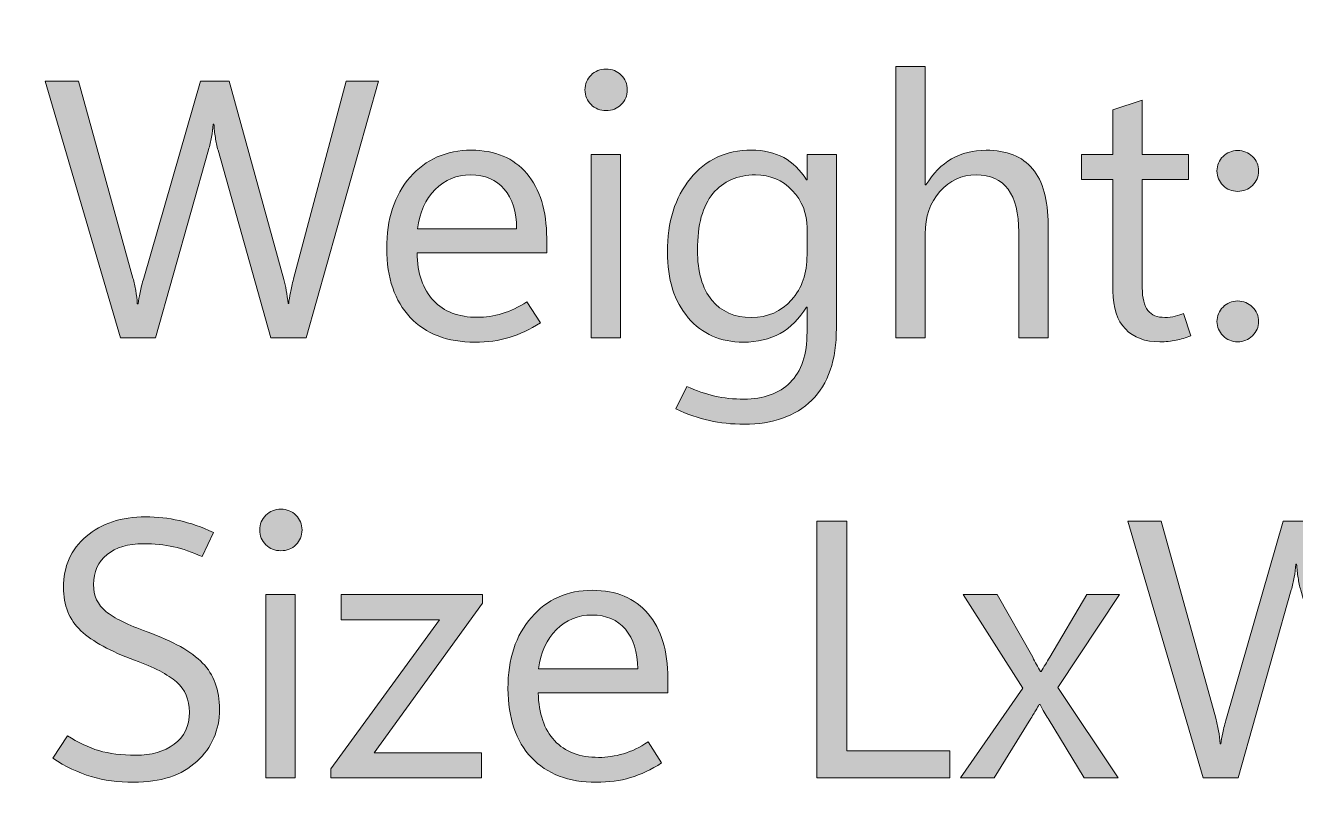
# Model space of a CAD drawing. Extents: x 0 to 227, y 0 to 170.
# Drawn here: x 23.25 to 64.81, y 101.33 to 126.53 of the extents above; entities that cross this region are included whole.
import ezdxf

# ---------------------------------------------------------------- set-up
doc = ezdxf.new("R2010")
doc.units = 0
doc.header["$MEASUREMENT"] = 0
doc.layers.add('Layer 1', color=7, linetype='Continuous')

# ---------------------------------------------------------------- blocks, each defined once
blk = doc.blocks.new('block 4')
at = {"layer": 'Layer 1', "true_color": 0x231f20}
h = blk.add_hatch(color=250, dxfattribs=at)
h.dxf.hatch_style = 2
edge = h.paths.add_edge_path()
edge.add_spline(control_points=[(42.255, 123.741), (42.06, 123.741), (41.896, 123.807), (41.763, 123.938), (41.63, 124.068), (41.563, 124.229), (41.563, 124.421), (41.563, 124.612), (41.63, 124.773), (41.763, 124.904), (41.896, 125.035), (42.06, 125.101), (42.255, 125.101), (42.45, 125.101), (42.614, 125.035), (42.747, 124.904), (42.88, 124.773), (42.946, 124.612), (42.946, 124.421), (42.946, 124.229), (42.88, 124.068), (42.747, 123.938), (42.614, 123.807), (42.45, 123.741), (42.255, 123.741)], knot_values=[0, 0, 0, 0, 1, 1, 1, 2, 2, 2, 3, 3, 3, 4, 4, 4, 5, 5, 5, 6, 6, 6, 7, 7, 7, 8, 8, 8, 8], degree=3, periodic=1)
h.paths.add_polyline_path([(42.724, 116.306), (41.763, 116.306), (41.763, 122.306), (42.724, 122.306)])
h = blk.add_hatch(color=250, dxfattribs=at)
h.dxf.hatch_style = 2
edge = h.paths.add_edge_path()
edge.add_spline(control_points=[(56.716, 116.306), (56.716, 116.306), (55.755, 116.306), (55.755, 116.306), (55.755, 116.306), (55.755, 119.763), (55.755, 119.763), (55.755, 120.388), (55.639, 120.856), (55.406, 121.169), (55.174, 121.481), (54.825, 121.638), (54.36, 121.638), (53.892, 121.638), (53.497, 121.457), (53.177, 121.096), (52.856, 120.734), (52.696, 120.271), (52.696, 119.704), (52.696, 119.704), (52.696, 116.306), (52.696, 116.306), (52.696, 116.306), (51.735, 116.306), (51.735, 116.306), (51.735, 116.306), (51.735, 125.188), (51.735, 125.188), (51.735, 125.188), (52.696, 125.188), (52.696, 125.188), (52.696, 125.188), (52.696, 121.31), (52.696, 121.31), (52.696, 121.31), (52.72, 121.31), (52.72, 121.31), (52.95, 121.688), (53.229, 121.973), (53.558, 122.162), (53.886, 122.352), (54.263, 122.446), (54.688, 122.446), (55.364, 122.446), (55.871, 122.243), (56.209, 121.837), (56.547, 121.431), (56.716, 120.819), (56.716, 120.003), (56.716, 120.003), (56.716, 116.306), (56.716, 116.306)], knot_values=[0, 0, 0, 0, 1, 1, 1, 2, 2, 2, 3, 3, 3, 4, 4, 4, 5, 5, 5, 6, 6, 6, 7, 7, 7, 8, 8, 8, 9, 9, 9, 10, 10, 10, 11, 11, 11, 12, 12, 12, 13, 13, 13, 14, 14, 14, 15, 15, 15, 16, 16, 16, 17, 17, 17, 17], degree=3, periodic=1)
h = blk.add_hatch(color=250, dxfattribs=at)
h.dxf.hatch_style = 2
edge = h.paths.add_edge_path()
edge.add_spline(control_points=[(34.812, 124.708), (34.812, 124.708), (32.439, 116.306), (32.439, 116.306), (32.439, 116.306), (31.285, 116.306), (31.285, 116.306), (31.285, 116.306), (29.557, 122.446), (29.557, 122.446), (29.521, 122.579), (29.492, 122.717), (29.469, 122.859), (29.445, 123.002), (29.43, 123.149), (29.422, 123.302), (29.422, 123.302), (29.398, 123.302), (29.398, 123.302), (29.387, 123.157), (29.368, 123.015), (29.343, 122.874), (29.317, 122.733), (29.285, 122.595), (29.246, 122.458), (29.246, 122.458), (27.506, 116.306), (27.506, 116.306), (27.506, 116.306), (26.363, 116.306), (26.363, 116.306), (26.363, 116.306), (23.902, 124.708), (23.902, 124.708), (23.902, 124.708), (24.986, 124.708), (24.986, 124.708), (24.986, 124.708), (26.773, 118.263), (26.773, 118.263), (26.812, 118.13), (26.844, 117.993), (26.867, 117.853), (26.891, 117.712), (26.906, 117.567), (26.914, 117.419), (26.914, 117.419), (26.943, 117.419), (26.943, 117.419), (26.955, 117.524), (26.976, 117.647), (27.005, 117.788), (27.034, 117.929), (27.074, 118.087), (27.125, 118.263), (27.125, 118.263), (28.982, 124.708), (28.982, 124.708), (28.982, 124.708), (29.926, 124.708), (29.926, 124.708), (29.926, 124.708), (31.707, 118.216), (31.707, 118.216), (31.738, 118.106), (31.766, 117.986), (31.789, 117.855), (31.812, 117.725), (31.832, 117.583), (31.848, 117.431), (31.848, 117.431), (31.871, 117.431), (31.871, 117.431), (31.879, 117.532), (31.896, 117.65), (31.924, 117.785), (31.951, 117.92), (31.986, 118.071), (32.029, 118.239), (32.029, 118.239), (33.746, 124.708), (33.746, 124.708), (33.746, 124.708), (34.812, 124.708), (34.812, 124.708)], knot_values=[0, 0, 0, 0, 1, 1, 1, 2, 2, 2, 3, 3, 3, 4, 4, 4, 5, 5, 5, 6, 6, 6, 7, 7, 7, 8, 8, 8, 9, 9, 9, 10, 10, 10, 11, 11, 11, 12, 12, 12, 13, 13, 13, 14, 14, 14, 15, 15, 15, 16, 16, 16, 17, 17, 17, 18, 18, 18, 19, 19, 19, 20, 20, 20, 21, 21, 21, 22, 22, 22, 23, 23, 23, 24, 24, 24, 25, 25, 25, 26, 26, 26, 27, 27, 27, 28, 28, 28, 28], degree=3, periodic=1)
h = blk.add_hatch(color=250, dxfattribs=at)
h.dxf.hatch_style = 2
edge = h.paths.add_edge_path()
edge.add_spline(control_points=[(61.386, 116.376), (61.222, 116.31), (61.061, 116.26), (60.902, 116.227), (60.744, 116.193), (60.565, 116.177), (60.366, 116.177), (59.89, 116.177), (59.516, 116.316), (59.244, 116.596), (58.973, 116.875), (58.837, 117.288), (58.837, 117.835), (58.837, 117.835), (58.837, 121.485), (58.837, 121.485), (58.837, 121.485), (57.806, 121.485), (57.806, 121.485), (57.806, 121.485), (57.806, 122.306), (57.806, 122.306), (57.806, 122.306), (58.837, 122.306), (58.837, 122.306), (58.837, 122.306), (58.837, 123.771), (58.837, 123.771), (58.837, 123.771), (59.798, 124.081), (59.798, 124.081), (59.798, 124.081), (59.798, 122.306), (59.798, 122.306), (59.798, 122.306), (61.31, 122.306), (61.31, 122.306), (61.31, 122.306), (61.31, 121.485), (61.31, 121.485), (61.31, 121.485), (59.798, 121.485), (59.798, 121.485), (59.798, 121.485), (59.798, 117.946), (59.798, 117.946), (59.798, 117.603), (59.859, 117.354), (59.982, 117.202), (60.105, 117.05), (60.29, 116.974), (60.536, 116.974), (60.653, 116.974), (60.767, 116.987), (60.876, 117.015), (60.985, 117.042), (61.077, 117.073), (61.151, 117.108), (61.151, 117.108), (61.386, 116.376), (61.386, 116.376)], knot_values=[0, 0, 0, 0, 1, 1, 1, 2, 2, 2, 3, 3, 3, 4, 4, 4, 5, 5, 5, 6, 6, 6, 7, 7, 7, 8, 8, 8, 9, 9, 9, 10, 10, 10, 11, 11, 11, 12, 12, 12, 13, 13, 13, 14, 14, 14, 15, 15, 15, 16, 16, 16, 17, 17, 17, 18, 18, 18, 19, 19, 19, 20, 20, 20, 20], degree=3, periodic=1)
h = blk.add_hatch(color=250, dxfattribs=at)
h.dxf.hatch_style = 2
edge = h.paths.add_edge_path()
edge.add_spline(control_points=[(40.31, 119.089), (40.31, 119.089), (36.067, 119.089), (36.067, 119.089), (36.083, 118.413), (36.262, 117.893), (36.604, 117.527), (36.945, 117.162), (37.425, 116.979), (38.042, 116.979), (38.312, 116.979), (38.582, 117.02), (38.854, 117.1), (39.125, 117.18), (39.394, 117.308), (39.659, 117.483), (39.659, 117.483), (40.104, 116.798), (40.104, 116.798), (39.765, 116.579), (39.425, 116.419), (39.085, 116.317), (38.745, 116.216), (38.372, 116.165), (37.966, 116.165), (37.06, 116.165), (36.353, 116.435), (35.845, 116.974), (35.337, 117.513), (35.081, 118.265), (35.077, 119.229), (35.073, 120.194), (35.328, 120.972), (35.842, 121.562), (36.355, 122.151), (37.022, 122.446), (37.843, 122.446), (38.624, 122.446), (39.23, 122.191), (39.662, 121.682), (40.094, 121.172), (40.31, 120.466), (40.31, 119.563), (40.31, 119.563), (40.31, 119.089), (40.31, 119.089)], knot_values=[0, 0, 0, 0, 1, 1, 1, 2, 2, 2, 3, 3, 3, 4, 4, 4, 5, 5, 5, 6, 6, 6, 7, 7, 7, 8, 8, 8, 9, 9, 9, 10, 10, 10, 11, 11, 11, 12, 12, 12, 13, 13, 13, 14, 14, 14, 15, 15, 15, 15], degree=3, periodic=1)
edge = h.paths.add_edge_path()
edge.add_spline(control_points=[(39.325, 119.874), (39.321, 120.429), (39.187, 120.861), (38.921, 121.172), (38.655, 121.482), (38.29, 121.638), (37.825, 121.638), (37.368, 121.638), (36.98, 121.479), (36.662, 121.16), (36.344, 120.842), (36.149, 120.413), (36.079, 119.874), (36.079, 119.874), (39.325, 119.874), (39.325, 119.874)], knot_values=[0, 0, 0, 0, 1, 1, 1, 2, 2, 2, 3, 3, 3, 4, 4, 4, 5, 5, 5, 5], degree=3, periodic=1)
h = blk.add_hatch(color=250, dxfattribs=at)
h.dxf.hatch_style = 2
edge = h.paths.add_edge_path()
edge.add_spline(control_points=[(49.79, 116.628), (49.79, 115.577), (49.521, 114.79), (48.984, 114.267), (48.447, 113.743), (47.712, 113.481), (46.778, 113.481), (46.368, 113.481), (45.986, 113.521), (45.633, 113.599), (45.279, 113.677), (44.915, 113.804), (44.54, 113.979), (44.54, 113.979), (44.892, 114.718), (44.892, 114.718), (45.204, 114.573), (45.51, 114.468), (45.809, 114.401), (46.107, 114.335), (46.427, 114.302), (46.767, 114.302), (47.407, 114.302), (47.911, 114.483), (48.278, 114.847), (48.646, 115.21), (48.829, 115.761), (48.829, 116.499), (48.829, 116.499), (48.829, 117.313), (48.829, 117.313), (48.829, 117.313), (48.806, 117.313), (48.806, 117.313), (48.579, 116.931), (48.294, 116.644), (47.95, 116.452), (47.606, 116.261), (47.204, 116.165), (46.743, 116.165), (45.997, 116.165), (45.396, 116.432), (44.941, 116.965), (44.486, 117.498), (44.259, 118.214), (44.259, 119.112), (44.259, 120.097), (44.51, 120.898), (45.012, 121.518), (45.514, 122.137), (46.179, 122.446), (47.007, 122.446), (47.413, 122.446), (47.766, 122.365), (48.064, 122.203), (48.363, 122.041), (48.61, 121.798), (48.806, 121.474), (48.806, 121.474), (48.829, 121.474), (48.829, 121.474), (48.829, 121.474), (48.829, 122.306), (48.829, 122.306), (48.829, 122.306), (49.79, 122.306), (49.79, 122.306), (49.79, 122.306), (49.79, 116.628), (49.79, 116.628)], knot_values=[0, 0, 0, 0, 1, 1, 1, 2, 2, 2, 3, 3, 3, 4, 4, 4, 5, 5, 5, 6, 6, 6, 7, 7, 7, 8, 8, 8, 9, 9, 9, 10, 10, 10, 11, 11, 11, 12, 12, 12, 13, 13, 13, 14, 14, 14, 15, 15, 15, 16, 16, 16, 17, 17, 17, 18, 18, 18, 19, 19, 19, 20, 20, 20, 21, 21, 21, 22, 22, 22, 23, 23, 23, 23], degree=3, periodic=1)
edge = h.paths.add_edge_path()
edge.add_spline(control_points=[(48.829, 119.019), (48.829, 119.019), (48.829, 119.903), (48.829, 119.903), (48.829, 120.38), (48.668, 120.788), (48.346, 121.128), (48.023, 121.468), (47.622, 121.638), (47.142, 121.638), (46.552, 121.638), (46.088, 121.435), (45.75, 121.028), (45.412, 120.622), (45.243, 120.005), (45.243, 119.177), (45.243, 118.466), (45.399, 117.921), (45.712, 117.542), (46.024, 117.163), (46.456, 116.974), (47.007, 116.974), (47.546, 116.974), (47.984, 117.165), (48.322, 117.548), (48.66, 117.931), (48.829, 118.421), (48.829, 119.019)], knot_values=[0, 0, 0, 0, 1, 1, 1, 2, 2, 2, 3, 3, 3, 4, 4, 4, 5, 5, 5, 6, 6, 6, 7, 7, 7, 8, 8, 8, 9, 9, 9, 9], degree=3, periodic=1)
h = blk.add_hatch(color=250, dxfattribs=at)
h.dxf.hatch_style = 2
edge = h.paths.add_edge_path()
edge.add_spline(control_points=[(62.921, 121.099), (62.733, 121.099), (62.573, 121.164), (62.44, 121.295), (62.308, 121.426), (62.241, 121.583), (62.241, 121.767), (62.241, 121.954), (62.308, 122.112), (62.44, 122.241), (62.573, 122.37), (62.733, 122.435), (62.921, 122.435), (63.108, 122.435), (63.269, 122.37), (63.401, 122.241), (63.534, 122.112), (63.601, 121.954), (63.601, 121.767), (63.601, 121.583), (63.534, 121.426), (63.401, 121.295), (63.269, 121.164), (63.108, 121.099), (62.921, 121.099)], knot_values=[0, 0, 0, 0, 1, 1, 1, 2, 2, 2, 3, 3, 3, 4, 4, 4, 5, 5, 5, 6, 6, 6, 7, 7, 7, 8, 8, 8, 8], degree=3, periodic=1)
edge = h.paths.add_edge_path()
edge.add_spline(control_points=[(62.921, 116.177), (62.733, 116.177), (62.573, 116.242), (62.44, 116.373), (62.308, 116.504), (62.241, 116.661), (62.241, 116.845), (62.241, 117.024), (62.308, 117.181), (62.44, 117.313), (62.573, 117.446), (62.733, 117.513), (62.921, 117.513), (63.108, 117.513), (63.269, 117.446), (63.401, 117.313), (63.534, 117.181), (63.601, 117.024), (63.601, 116.845), (63.601, 116.661), (63.534, 116.504), (63.401, 116.373), (63.269, 116.242), (63.108, 116.177), (62.921, 116.177)], knot_values=[0, 0, 0, 0, 1, 1, 1, 2, 2, 2, 3, 3, 3, 4, 4, 4, 5, 5, 5, 6, 6, 6, 7, 7, 7, 8, 8, 8, 8], degree=3, periodic=1)
at = {"layer": 'Layer 1', "lineweight": 0}
blk.add_lwpolyline([(42.724, 116.306), (41.763, 116.306), (41.763, 122.306), (42.724, 122.306), (42.724, 116.306)], dxfattribs=at)
for points, knots in [([(42.255, 123.741), (42.06, 123.741), (41.896, 123.807), (41.763, 123.938), (41.63, 124.068), (41.563, 124.229), (41.563, 124.421), (41.563, 124.612), (41.63, 124.773), (41.763, 124.904), (41.896, 125.035), (42.06, 125.101), (42.255, 125.101), (42.45, 125.101), (42.614, 125.035), (42.747, 124.904), (42.88, 124.773), (42.946, 124.612), (42.946, 124.421), (42.946, 124.229), (42.88, 124.068), (42.747, 123.938), (42.614, 123.807), (42.45, 123.741), (42.255, 123.741)], [0, 0, 0, 0, 1, 1, 1, 2, 2, 2, 3, 3, 3, 4, 4, 4, 5, 5, 5, 6, 6, 6, 7, 7, 7, 8, 8, 8, 8]), ([(56.716, 116.306), (56.716, 116.306), (55.755, 116.306), (55.755, 116.306), (55.755, 116.306), (55.755, 119.763), (55.755, 119.763), (55.755, 120.388), (55.639, 120.856), (55.406, 121.169), (55.174, 121.481), (54.825, 121.638), (54.36, 121.638), (53.892, 121.638), (53.497, 121.457), (53.177, 121.096), (52.856, 120.734), (52.696, 120.271), (52.696, 119.704), (52.696, 119.704), (52.696, 116.306), (52.696, 116.306), (52.696, 116.306), (51.735, 116.306), (51.735, 116.306), (51.735, 116.306), (51.735, 125.188), (51.735, 125.188), (51.735, 125.188), (52.696, 125.188), (52.696, 125.188), (52.696, 125.188), (52.696, 121.31), (52.696, 121.31), (52.696, 121.31), (52.72, 121.31), (52.72, 121.31), (52.95, 121.688), (53.229, 121.973), (53.558, 122.162), (53.886, 122.352), (54.263, 122.446), (54.688, 122.446), (55.364, 122.446), (55.871, 122.243), (56.209, 121.837), (56.547, 121.431), (56.716, 120.819), (56.716, 120.003), (56.716, 120.003), (56.716, 116.306), (56.716, 116.306)], [0, 0, 0, 0, 1, 1, 1, 2, 2, 2, 3, 3, 3, 4, 4, 4, 5, 5, 5, 6, 6, 6, 7, 7, 7, 8, 8, 8, 9, 9, 9, 10, 10, 10, 11, 11, 11, 12, 12, 12, 13, 13, 13, 14, 14, 14, 15, 15, 15, 16, 16, 16, 17, 17, 17, 17]), ([(34.812, 124.708), (34.812, 124.708), (32.439, 116.306), (32.439, 116.306), (32.439, 116.306), (31.285, 116.306), (31.285, 116.306), (31.285, 116.306), (29.557, 122.446), (29.557, 122.446), (29.521, 122.579), (29.492, 122.717), (29.469, 122.859), (29.445, 123.002), (29.43, 123.149), (29.422, 123.302), (29.422, 123.302), (29.398, 123.302), (29.398, 123.302), (29.387, 123.157), (29.368, 123.015), (29.343, 122.874), (29.317, 122.733), (29.285, 122.595), (29.246, 122.458), (29.246, 122.458), (27.506, 116.306), (27.506, 116.306), (27.506, 116.306), (26.363, 116.306), (26.363, 116.306), (26.363, 116.306), (23.902, 124.708), (23.902, 124.708), (23.902, 124.708), (24.986, 124.708), (24.986, 124.708), (24.986, 124.708), (26.773, 118.263), (26.773, 118.263), (26.812, 118.13), (26.844, 117.993), (26.867, 117.853), (26.891, 117.712), (26.906, 117.567), (26.914, 117.419), (26.914, 117.419), (26.943, 117.419), (26.943, 117.419), (26.955, 117.524), (26.976, 117.647), (27.005, 117.788), (27.034, 117.929), (27.074, 118.087), (27.125, 118.263), (27.125, 118.263), (28.982, 124.708), (28.982, 124.708), (28.982, 124.708), (29.926, 124.708), (29.926, 124.708), (29.926, 124.708), (31.707, 118.216), (31.707, 118.216), (31.738, 118.106), (31.766, 117.986), (31.789, 117.855), (31.812, 117.725), (31.832, 117.583), (31.848, 117.431), (31.848, 117.431), (31.871, 117.431), (31.871, 117.431), (31.879, 117.532), (31.896, 117.65), (31.924, 117.785), (31.951, 117.92), (31.986, 118.071), (32.029, 118.239), (32.029, 118.239), (33.746, 124.708), (33.746, 124.708), (33.746, 124.708), (34.812, 124.708), (34.812, 124.708)], [0, 0, 0, 0, 1, 1, 1, 2, 2, 2, 3, 3, 3, 4, 4, 4, 5, 5, 5, 6, 6, 6, 7, 7, 7, 8, 8, 8, 9, 9, 9, 10, 10, 10, 11, 11, 11, 12, 12, 12, 13, 13, 13, 14, 14, 14, 15, 15, 15, 16, 16, 16, 17, 17, 17, 18, 18, 18, 19, 19, 19, 20, 20, 20, 21, 21, 21, 22, 22, 22, 23, 23, 23, 24, 24, 24, 25, 25, 25, 26, 26, 26, 27, 27, 27, 28, 28, 28, 28]), ([(61.386, 116.376), (61.222, 116.31), (61.061, 116.26), (60.902, 116.227), (60.744, 116.193), (60.565, 116.177), (60.366, 116.177), (59.89, 116.177), (59.516, 116.316), (59.244, 116.596), (58.973, 116.875), (58.837, 117.288), (58.837, 117.835), (58.837, 117.835), (58.837, 121.485), (58.837, 121.485), (58.837, 121.485), (57.806, 121.485), (57.806, 121.485), (57.806, 121.485), (57.806, 122.306), (57.806, 122.306), (57.806, 122.306), (58.837, 122.306), (58.837, 122.306), (58.837, 122.306), (58.837, 123.771), (58.837, 123.771), (58.837, 123.771), (59.798, 124.081), (59.798, 124.081), (59.798, 124.081), (59.798, 122.306), (59.798, 122.306), (59.798, 122.306), (61.31, 122.306), (61.31, 122.306), (61.31, 122.306), (61.31, 121.485), (61.31, 121.485), (61.31, 121.485), (59.798, 121.485), (59.798, 121.485), (59.798, 121.485), (59.798, 117.946), (59.798, 117.946), (59.798, 117.603), (59.859, 117.354), (59.982, 117.202), (60.105, 117.05), (60.29, 116.974), (60.536, 116.974), (60.653, 116.974), (60.767, 116.987), (60.876, 117.015), (60.985, 117.042), (61.077, 117.073), (61.151, 117.108), (61.151, 117.108), (61.386, 116.376), (61.386, 116.376)], [0, 0, 0, 0, 1, 1, 1, 2, 2, 2, 3, 3, 3, 4, 4, 4, 5, 5, 5, 6, 6, 6, 7, 7, 7, 8, 8, 8, 9, 9, 9, 10, 10, 10, 11, 11, 11, 12, 12, 12, 13, 13, 13, 14, 14, 14, 15, 15, 15, 16, 16, 16, 17, 17, 17, 18, 18, 18, 19, 19, 19, 20, 20, 20, 20]), ([(40.31, 119.089), (40.31, 119.089), (36.067, 119.089), (36.067, 119.089), (36.083, 118.413), (36.262, 117.893), (36.604, 117.527), (36.945, 117.162), (37.425, 116.979), (38.042, 116.979), (38.312, 116.979), (38.582, 117.02), (38.854, 117.1), (39.125, 117.18), (39.394, 117.308), (39.659, 117.483), (39.659, 117.483), (40.104, 116.798), (40.104, 116.798), (39.765, 116.579), (39.425, 116.419), (39.085, 116.317), (38.745, 116.216), (38.372, 116.165), (37.966, 116.165), (37.06, 116.165), (36.353, 116.435), (35.845, 116.974), (35.337, 117.513), (35.081, 118.265), (35.077, 119.229), (35.073, 120.194), (35.328, 120.972), (35.842, 121.562), (36.355, 122.151), (37.022, 122.446), (37.843, 122.446), (38.624, 122.446), (39.23, 122.191), (39.662, 121.682), (40.094, 121.172), (40.31, 120.466), (40.31, 119.563), (40.31, 119.563), (40.31, 119.089), (40.31, 119.089)], [0, 0, 0, 0, 1, 1, 1, 2, 2, 2, 3, 3, 3, 4, 4, 4, 5, 5, 5, 6, 6, 6, 7, 7, 7, 8, 8, 8, 9, 9, 9, 10, 10, 10, 11, 11, 11, 12, 12, 12, 13, 13, 13, 14, 14, 14, 15, 15, 15, 15]), ([(49.79, 116.628), (49.79, 115.577), (49.521, 114.79), (48.984, 114.267), (48.447, 113.743), (47.712, 113.481), (46.778, 113.481), (46.368, 113.481), (45.986, 113.521), (45.633, 113.599), (45.279, 113.677), (44.915, 113.804), (44.54, 113.979), (44.54, 113.979), (44.892, 114.718), (44.892, 114.718), (45.204, 114.573), (45.51, 114.468), (45.809, 114.401), (46.107, 114.335), (46.427, 114.302), (46.767, 114.302), (47.407, 114.302), (47.911, 114.483), (48.278, 114.847), (48.646, 115.21), (48.829, 115.761), (48.829, 116.499), (48.829, 116.499), (48.829, 117.313), (48.829, 117.313), (48.829, 117.313), (48.806, 117.313), (48.806, 117.313), (48.579, 116.931), (48.294, 116.644), (47.95, 116.452), (47.606, 116.261), (47.204, 116.165), (46.743, 116.165), (45.997, 116.165), (45.396, 116.432), (44.941, 116.965), (44.486, 117.498), (44.259, 118.214), (44.259, 119.112), (44.259, 120.097), (44.51, 120.898), (45.012, 121.518), (45.514, 122.137), (46.179, 122.446), (47.007, 122.446), (47.413, 122.446), (47.766, 122.365), (48.064, 122.203), (48.363, 122.041), (48.61, 121.798), (48.806, 121.474), (48.806, 121.474), (48.829, 121.474), (48.829, 121.474), (48.829, 121.474), (48.829, 122.306), (48.829, 122.306), (48.829, 122.306), (49.79, 122.306), (49.79, 122.306), (49.79, 122.306), (49.79, 116.628), (49.79, 116.628)], [0, 0, 0, 0, 1, 1, 1, 2, 2, 2, 3, 3, 3, 4, 4, 4, 5, 5, 5, 6, 6, 6, 7, 7, 7, 8, 8, 8, 9, 9, 9, 10, 10, 10, 11, 11, 11, 12, 12, 12, 13, 13, 13, 14, 14, 14, 15, 15, 15, 16, 16, 16, 17, 17, 17, 18, 18, 18, 19, 19, 19, 20, 20, 20, 21, 21, 21, 22, 22, 22, 23, 23, 23, 23]), ([(62.921, 121.099), (62.733, 121.099), (62.573, 121.164), (62.44, 121.295), (62.308, 121.426), (62.241, 121.583), (62.241, 121.767), (62.241, 121.954), (62.308, 122.112), (62.44, 122.241), (62.573, 122.37), (62.733, 122.435), (62.921, 122.435), (63.108, 122.435), (63.269, 122.37), (63.401, 122.241), (63.534, 122.112), (63.601, 121.954), (63.601, 121.767), (63.601, 121.583), (63.534, 121.426), (63.401, 121.295), (63.269, 121.164), (63.108, 121.099), (62.921, 121.099)], [0, 0, 0, 0, 1, 1, 1, 2, 2, 2, 3, 3, 3, 4, 4, 4, 5, 5, 5, 6, 6, 6, 7, 7, 7, 8, 8, 8, 8]), ([(39.325, 119.874), (39.321, 120.429), (39.187, 120.861), (38.921, 121.172), (38.655, 121.482), (38.29, 121.638), (37.825, 121.638), (37.368, 121.638), (36.98, 121.479), (36.662, 121.16), (36.344, 120.842), (36.149, 120.413), (36.079, 119.874), (36.079, 119.874), (39.325, 119.874), (39.325, 119.874)], [0, 0, 0, 0, 1, 1, 1, 2, 2, 2, 3, 3, 3, 4, 4, 4, 5, 5, 5, 5]), ([(48.829, 119.019), (48.829, 119.019), (48.829, 119.903), (48.829, 119.903), (48.829, 120.38), (48.668, 120.788), (48.346, 121.128), (48.023, 121.468), (47.622, 121.638), (47.142, 121.638), (46.552, 121.638), (46.088, 121.435), (45.75, 121.028), (45.412, 120.622), (45.243, 120.005), (45.243, 119.177), (45.243, 118.466), (45.399, 117.921), (45.712, 117.542), (46.024, 117.163), (46.456, 116.974), (47.007, 116.974), (47.546, 116.974), (47.984, 117.165), (48.322, 117.548), (48.66, 117.931), (48.829, 118.421), (48.829, 119.019)], [0, 0, 0, 0, 1, 1, 1, 2, 2, 2, 3, 3, 3, 4, 4, 4, 5, 5, 5, 6, 6, 6, 7, 7, 7, 8, 8, 8, 9, 9, 9, 9]), ([(62.921, 116.177), (62.733, 116.177), (62.573, 116.242), (62.44, 116.373), (62.308, 116.504), (62.241, 116.661), (62.241, 116.845), (62.241, 117.024), (62.308, 117.181), (62.44, 117.313), (62.573, 117.446), (62.733, 117.513), (62.921, 117.513), (63.108, 117.513), (63.269, 117.446), (63.401, 117.313), (63.534, 117.181), (63.601, 117.024), (63.601, 116.845), (63.601, 116.661), (63.534, 116.504), (63.401, 116.373), (63.269, 116.242), (63.108, 116.177), (62.921, 116.177)], [0, 0, 0, 0, 1, 1, 1, 2, 2, 2, 3, 3, 3, 4, 4, 4, 5, 5, 5, 6, 6, 6, 7, 7, 7, 8, 8, 8, 8])]:
    blk.add_open_spline(points, degree=3, knots=knots, dxfattribs=at)
blk = doc.blocks.new('block 5')
at = {"layer": 'Layer 1', "true_color": 0x231f20}
h = blk.add_hatch(color=250, dxfattribs=at)
h.dxf.hatch_style = 2
edge = h.paths.add_edge_path()
edge.add_spline(control_points=[(31.613, 109.341), (31.418, 109.341), (31.254, 109.406), (31.121, 109.537), (30.988, 109.668), (30.922, 109.829), (30.922, 110.021), (30.922, 110.212), (30.988, 110.373), (31.121, 110.504), (31.254, 110.635), (31.418, 110.7), (31.613, 110.7), (31.809, 110.7), (31.973, 110.635), (32.105, 110.504), (32.238, 110.373), (32.305, 110.212), (32.305, 110.021), (32.305, 109.829), (32.238, 109.668), (32.105, 109.537), (31.973, 109.406), (31.809, 109.341), (31.613, 109.341)], knot_values=[0, 0, 0, 0, 1, 1, 1, 2, 2, 2, 3, 3, 3, 4, 4, 4, 5, 5, 5, 6, 6, 6, 7, 7, 7, 8, 8, 8, 8], degree=3, periodic=1)
h.paths.add_polyline_path([(32.082, 101.905), (31.121, 101.905), (31.121, 107.905), (32.082, 107.905)])
h = blk.add_hatch(color=250, dxfattribs=at)
h.dxf.hatch_style = 2
edge = h.paths.add_edge_path()
edge.add_spline(control_points=[(24.148, 102.55), (24.148, 102.55), (24.629, 103.288), (24.629, 103.288), (24.973, 103.065), (25.316, 102.903), (25.66, 102.802), (26.004, 102.7), (26.404, 102.649), (26.861, 102.649), (27.373, 102.649), (27.794, 102.77), (28.124, 103.01), (28.454, 103.25), (28.619, 103.601), (28.619, 104.062), (28.619, 104.472), (28.479, 104.8), (28.2, 105.046), (27.921, 105.292), (27.463, 105.53), (26.826, 105.761), (26.037, 106.046), (25.452, 106.367), (25.071, 106.725), (24.69, 107.082), (24.5, 107.554), (24.5, 108.14), (24.5, 108.827), (24.747, 109.384), (25.241, 109.81), (25.735, 110.235), (26.385, 110.448), (27.189, 110.448), (27.564, 110.448), (27.932, 110.408), (28.291, 110.328), (28.65, 110.248), (29.021, 110.118), (29.404, 109.938), (29.404, 109.938), (29.035, 109.147), (29.035, 109.147), (28.715, 109.296), (28.403, 109.403), (28.101, 109.47), (27.798, 109.536), (27.471, 109.569), (27.119, 109.569), (26.615, 109.569), (26.217, 109.451), (25.924, 109.215), (25.631, 108.979), (25.484, 108.651), (25.484, 108.233), (25.484, 107.866), (25.619, 107.573), (25.889, 107.354), (26.158, 107.136), (26.607, 106.913), (27.236, 106.687), (28.08, 106.382), (28.686, 106.042), (29.053, 105.667), (29.42, 105.292), (29.604, 104.786), (29.604, 104.149), (29.604, 103.47), (29.357, 102.902), (28.865, 102.447), (28.373, 101.992), (27.682, 101.765), (26.791, 101.765), (26.291, 101.765), (25.83, 101.827), (25.408, 101.952), (24.986, 102.077), (24.566, 102.276), (24.148, 102.55)], knot_values=[0, 0, 0, 0, 1, 1, 1, 2, 2, 2, 3, 3, 3, 4, 4, 4, 5, 5, 5, 6, 6, 6, 7, 7, 7, 8, 8, 8, 9, 9, 9, 10, 10, 10, 11, 11, 11, 12, 12, 12, 13, 13, 13, 14, 14, 14, 15, 15, 15, 16, 16, 16, 17, 17, 17, 18, 18, 18, 19, 19, 19, 20, 20, 20, 21, 21, 21, 22, 22, 22, 23, 23, 23, 24, 24, 24, 25, 25, 25, 26, 26, 26, 26], degree=3, periodic=1)
h = blk.add_hatch(color=250, dxfattribs=at)
h.dxf.hatch_style = 2
h.paths.add_polyline_path([(53.504, 101.905), (49.145, 101.905), (49.145, 110.308), (50.129, 110.308), (50.129, 102.796), (53.504, 102.796)])
h = blk.add_hatch(color=250, dxfattribs=at)
h.dxf.hatch_style = 2
edge = h.paths.add_edge_path()
edge.add_spline(control_points=[(70.238, 110.308), (70.238, 110.308), (67.865, 101.905), (67.865, 101.905), (67.865, 101.905), (66.711, 101.905), (66.711, 101.905), (66.711, 101.905), (64.982, 108.046), (64.982, 108.046), (64.947, 108.179), (64.918, 108.316), (64.895, 108.459), (64.871, 108.602), (64.855, 108.749), (64.848, 108.901), (64.848, 108.901), (64.824, 108.901), (64.824, 108.901), (64.812, 108.757), (64.794, 108.614), (64.769, 108.474), (64.743, 108.333), (64.711, 108.194), (64.672, 108.058), (64.672, 108.058), (62.932, 101.905), (62.932, 101.905), (62.932, 101.905), (61.789, 101.905), (61.789, 101.905), (61.789, 101.905), (59.328, 110.308), (59.328, 110.308), (59.328, 110.308), (60.412, 110.308), (60.412, 110.308), (60.412, 110.308), (62.199, 103.862), (62.199, 103.862), (62.238, 103.729), (62.27, 103.593), (62.293, 103.452), (62.316, 103.312), (62.332, 103.167), (62.34, 103.019), (62.34, 103.019), (62.369, 103.019), (62.369, 103.019), (62.381, 103.124), (62.401, 103.247), (62.431, 103.388), (62.46, 103.528), (62.5, 103.687), (62.551, 103.862), (62.551, 103.862), (64.408, 110.308), (64.408, 110.308), (64.408, 110.308), (65.352, 110.308), (65.352, 110.308), (65.352, 110.308), (67.133, 103.815), (67.133, 103.815), (67.164, 103.706), (67.191, 103.586), (67.215, 103.455), (67.238, 103.324), (67.258, 103.183), (67.273, 103.03), (67.273, 103.03), (67.297, 103.03), (67.297, 103.03), (67.305, 103.132), (67.322, 103.25), (67.35, 103.385), (67.377, 103.52), (67.412, 103.671), (67.455, 103.839), (67.455, 103.839), (69.172, 110.308), (69.172, 110.308), (69.172, 110.308), (70.238, 110.308), (70.238, 110.308)], knot_values=[0, 0, 0, 0, 1, 1, 1, 2, 2, 2, 3, 3, 3, 4, 4, 4, 5, 5, 5, 6, 6, 6, 7, 7, 7, 8, 8, 8, 9, 9, 9, 10, 10, 10, 11, 11, 11, 12, 12, 12, 13, 13, 13, 14, 14, 14, 15, 15, 15, 16, 16, 16, 17, 17, 17, 18, 18, 18, 19, 19, 19, 20, 20, 20, 21, 21, 21, 22, 22, 22, 23, 23, 23, 24, 24, 24, 25, 25, 25, 26, 26, 26, 27, 27, 27, 28, 28, 28, 28], degree=3, periodic=1)
h = blk.add_hatch(color=250, dxfattribs=at)
h.dxf.hatch_style = 2
h.paths.add_polyline_path([(38.211, 107.63), (34.66, 102.726), (38.176, 102.726), (38.176, 101.905), (33.248, 101.905), (33.248, 102.204), (36.799, 107.085), (33.582, 107.085), (33.582, 107.905), (38.211, 107.905)])
h = blk.add_hatch(color=250, dxfattribs=at)
h.dxf.hatch_style = 2
edge = h.paths.add_edge_path()
edge.add_spline(control_points=[(44.275, 104.688), (44.275, 104.688), (40.033, 104.688), (40.033, 104.688), (40.049, 104.013), (40.228, 103.492), (40.569, 103.127), (40.911, 102.762), (41.391, 102.579), (42.008, 102.579), (42.277, 102.579), (42.548, 102.619), (42.819, 102.699), (43.091, 102.779), (43.359, 102.907), (43.625, 103.083), (43.625, 103.083), (44.07, 102.397), (44.07, 102.397), (43.73, 102.179), (43.391, 102.019), (43.051, 101.917), (42.711, 101.815), (42.338, 101.765), (41.932, 101.765), (41.025, 101.765), (40.318, 102.034), (39.811, 102.573), (39.303, 103.112), (39.047, 103.864), (39.043, 104.829), (39.039, 105.794), (39.294, 106.571), (39.808, 107.161), (40.321, 107.751), (40.988, 108.046), (41.809, 108.046), (42.59, 108.046), (43.196, 107.791), (43.628, 107.281), (44.06, 106.771), (44.275, 106.065), (44.275, 105.163), (44.275, 105.163), (44.275, 104.688), (44.275, 104.688)], knot_values=[0, 0, 0, 0, 1, 1, 1, 2, 2, 2, 3, 3, 3, 4, 4, 4, 5, 5, 5, 6, 6, 6, 7, 7, 7, 8, 8, 8, 9, 9, 9, 10, 10, 10, 11, 11, 11, 12, 12, 12, 13, 13, 13, 14, 14, 14, 15, 15, 15, 15], degree=3, periodic=1)
edge = h.paths.add_edge_path()
edge.add_spline(control_points=[(43.291, 105.474), (43.287, 106.028), (43.152, 106.461), (42.887, 106.771), (42.621, 107.082), (42.256, 107.237), (41.791, 107.237), (41.334, 107.237), (40.946, 107.078), (40.628, 106.76), (40.31, 106.441), (40.115, 106.013), (40.045, 105.474), (40.045, 105.474), (43.291, 105.474), (43.291, 105.474)], knot_values=[0, 0, 0, 0, 1, 1, 1, 2, 2, 2, 3, 3, 3, 4, 4, 4, 5, 5, 5, 5], degree=3, periodic=1)
h = blk.add_hatch(color=250, dxfattribs=at)
h.dxf.hatch_style = 2
edge = h.paths.add_edge_path()
edge.add_spline(control_points=[(59.047, 107.905), (59.047, 107.905), (57.031, 104.87), (57.031, 104.87), (57.031, 104.87), (59.012, 101.905), (59.012, 101.905), (59.012, 101.905), (57.893, 101.905), (57.893, 101.905), (57.893, 101.905), (56.715, 103.851), (56.715, 103.851), (56.676, 103.913), (56.635, 103.981), (56.592, 104.056), (56.549, 104.13), (56.502, 104.214), (56.451, 104.308), (56.451, 104.308), (56.428, 104.308), (56.428, 104.308), (56.416, 104.292), (56.388, 104.245), (56.343, 104.167), (56.298, 104.089), (56.234, 103.983), (56.152, 103.851), (56.152, 103.851), (54.951, 101.905), (54.951, 101.905), (54.951, 101.905), (53.844, 101.905), (53.844, 101.905), (53.844, 101.905), (55.889, 104.847), (55.889, 104.847), (55.889, 104.847), (53.932, 107.905), (53.932, 107.905), (53.932, 107.905), (55.051, 107.905), (55.051, 107.905), (55.051, 107.905), (56.211, 105.854), (56.211, 105.854), (56.254, 105.776), (56.296, 105.698), (56.337, 105.62), (56.378, 105.542), (56.42, 105.464), (56.463, 105.386), (56.463, 105.386), (56.486, 105.386), (56.486, 105.386), (56.533, 105.464), (56.58, 105.542), (56.627, 105.62), (56.674, 105.698), (56.721, 105.776), (56.768, 105.854), (56.768, 105.854), (57.986, 107.905), (57.986, 107.905), (57.986, 107.905), (59.047, 107.905), (59.047, 107.905)], knot_values=[0, 0, 0, 0, 1, 1, 1, 2, 2, 2, 3, 3, 3, 4, 4, 4, 5, 5, 5, 6, 6, 6, 7, 7, 7, 8, 8, 8, 9, 9, 9, 10, 10, 10, 11, 11, 11, 12, 12, 12, 13, 13, 13, 14, 14, 14, 15, 15, 15, 16, 16, 16, 17, 17, 17, 18, 18, 18, 19, 19, 19, 20, 20, 20, 21, 21, 21, 22, 22, 22, 22], degree=3, periodic=1)
at = {"layer": 'Layer 1', "lineweight": 0}
for points in [[(53.504, 101.905), (49.145, 101.905), (49.145, 110.308), (50.129, 110.308), (50.129, 102.796), (53.504, 102.796), (53.504, 101.905)], [(32.082, 101.905), (31.121, 101.905), (31.121, 107.905), (32.082, 107.905), (32.082, 101.905)], [(38.211, 107.63), (34.66, 102.726), (38.176, 102.726), (38.176, 101.905), (33.248, 101.905), (33.248, 102.204), (36.799, 107.085), (33.582, 107.085), (33.582, 107.905), (38.211, 107.905), (38.211, 107.63)]]:
    blk.add_lwpolyline(points, dxfattribs=at)
for points, knots in [([(31.613, 109.341), (31.418, 109.341), (31.254, 109.406), (31.121, 109.537), (30.988, 109.668), (30.922, 109.829), (30.922, 110.021), (30.922, 110.212), (30.988, 110.373), (31.121, 110.504), (31.254, 110.635), (31.418, 110.7), (31.613, 110.7), (31.809, 110.7), (31.973, 110.635), (32.105, 110.504), (32.238, 110.373), (32.305, 110.212), (32.305, 110.021), (32.305, 109.829), (32.238, 109.668), (32.105, 109.537), (31.973, 109.406), (31.809, 109.341), (31.613, 109.341)], [0, 0, 0, 0, 1, 1, 1, 2, 2, 2, 3, 3, 3, 4, 4, 4, 5, 5, 5, 6, 6, 6, 7, 7, 7, 8, 8, 8, 8]), ([(24.148, 102.55), (24.148, 102.55), (24.629, 103.288), (24.629, 103.288), (24.973, 103.065), (25.316, 102.903), (25.66, 102.802), (26.004, 102.7), (26.404, 102.649), (26.861, 102.649), (27.373, 102.649), (27.794, 102.77), (28.124, 103.01), (28.454, 103.25), (28.619, 103.601), (28.619, 104.062), (28.619, 104.472), (28.479, 104.8), (28.2, 105.046), (27.921, 105.292), (27.463, 105.53), (26.826, 105.761), (26.037, 106.046), (25.452, 106.367), (25.071, 106.725), (24.69, 107.082), (24.5, 107.554), (24.5, 108.14), (24.5, 108.827), (24.747, 109.384), (25.241, 109.81), (25.735, 110.235), (26.385, 110.448), (27.189, 110.448), (27.564, 110.448), (27.932, 110.408), (28.291, 110.328), (28.65, 110.248), (29.021, 110.118), (29.404, 109.938), (29.404, 109.938), (29.035, 109.147), (29.035, 109.147), (28.715, 109.296), (28.403, 109.403), (28.101, 109.47), (27.798, 109.536), (27.471, 109.569), (27.119, 109.569), (26.615, 109.569), (26.217, 109.451), (25.924, 109.215), (25.631, 108.979), (25.484, 108.651), (25.484, 108.233), (25.484, 107.866), (25.619, 107.573), (25.889, 107.354), (26.158, 107.136), (26.607, 106.913), (27.236, 106.687), (28.08, 106.382), (28.686, 106.042), (29.053, 105.667), (29.42, 105.292), (29.604, 104.786), (29.604, 104.149), (29.604, 103.47), (29.357, 102.902), (28.865, 102.447), (28.373, 101.992), (27.682, 101.765), (26.791, 101.765), (26.291, 101.765), (25.83, 101.827), (25.408, 101.952), (24.986, 102.077), (24.566, 102.276), (24.148, 102.55)], [0, 0, 0, 0, 1, 1, 1, 2, 2, 2, 3, 3, 3, 4, 4, 4, 5, 5, 5, 6, 6, 6, 7, 7, 7, 8, 8, 8, 9, 9, 9, 10, 10, 10, 11, 11, 11, 12, 12, 12, 13, 13, 13, 14, 14, 14, 15, 15, 15, 16, 16, 16, 17, 17, 17, 18, 18, 18, 19, 19, 19, 20, 20, 20, 21, 21, 21, 22, 22, 22, 23, 23, 23, 24, 24, 24, 25, 25, 25, 26, 26, 26, 26]), ([(70.238, 110.308), (70.238, 110.308), (67.865, 101.905), (67.865, 101.905), (67.865, 101.905), (66.711, 101.905), (66.711, 101.905), (66.711, 101.905), (64.982, 108.046), (64.982, 108.046), (64.947, 108.179), (64.918, 108.316), (64.895, 108.459), (64.871, 108.602), (64.855, 108.749), (64.848, 108.901), (64.848, 108.901), (64.824, 108.901), (64.824, 108.901), (64.812, 108.757), (64.794, 108.614), (64.769, 108.474), (64.743, 108.333), (64.711, 108.194), (64.672, 108.058), (64.672, 108.058), (62.932, 101.905), (62.932, 101.905), (62.932, 101.905), (61.789, 101.905), (61.789, 101.905), (61.789, 101.905), (59.328, 110.308), (59.328, 110.308), (59.328, 110.308), (60.412, 110.308), (60.412, 110.308), (60.412, 110.308), (62.199, 103.862), (62.199, 103.862), (62.238, 103.729), (62.27, 103.593), (62.293, 103.452), (62.316, 103.312), (62.332, 103.167), (62.34, 103.019), (62.34, 103.019), (62.369, 103.019), (62.369, 103.019), (62.381, 103.124), (62.401, 103.247), (62.431, 103.388), (62.46, 103.528), (62.5, 103.687), (62.551, 103.862), (62.551, 103.862), (64.408, 110.308), (64.408, 110.308), (64.408, 110.308), (65.352, 110.308), (65.352, 110.308), (65.352, 110.308), (67.133, 103.815), (67.133, 103.815), (67.164, 103.706), (67.191, 103.586), (67.215, 103.455), (67.238, 103.324), (67.258, 103.183), (67.273, 103.03), (67.273, 103.03), (67.297, 103.03), (67.297, 103.03), (67.305, 103.132), (67.322, 103.25), (67.35, 103.385), (67.377, 103.52), (67.412, 103.671), (67.455, 103.839), (67.455, 103.839), (69.172, 110.308), (69.172, 110.308), (69.172, 110.308), (70.238, 110.308), (70.238, 110.308)], [0, 0, 0, 0, 1, 1, 1, 2, 2, 2, 3, 3, 3, 4, 4, 4, 5, 5, 5, 6, 6, 6, 7, 7, 7, 8, 8, 8, 9, 9, 9, 10, 10, 10, 11, 11, 11, 12, 12, 12, 13, 13, 13, 14, 14, 14, 15, 15, 15, 16, 16, 16, 17, 17, 17, 18, 18, 18, 19, 19, 19, 20, 20, 20, 21, 21, 21, 22, 22, 22, 23, 23, 23, 24, 24, 24, 25, 25, 25, 26, 26, 26, 27, 27, 27, 28, 28, 28, 28]), ([(44.275, 104.688), (44.275, 104.688), (40.033, 104.688), (40.033, 104.688), (40.049, 104.013), (40.228, 103.492), (40.569, 103.127), (40.911, 102.762), (41.391, 102.579), (42.008, 102.579), (42.277, 102.579), (42.548, 102.619), (42.819, 102.699), (43.091, 102.779), (43.359, 102.907), (43.625, 103.083), (43.625, 103.083), (44.07, 102.397), (44.07, 102.397), (43.73, 102.179), (43.391, 102.019), (43.051, 101.917), (42.711, 101.815), (42.338, 101.765), (41.932, 101.765), (41.025, 101.765), (40.318, 102.034), (39.811, 102.573), (39.303, 103.112), (39.047, 103.864), (39.043, 104.829), (39.039, 105.794), (39.294, 106.571), (39.808, 107.161), (40.321, 107.751), (40.988, 108.046), (41.809, 108.046), (42.59, 108.046), (43.196, 107.791), (43.628, 107.281), (44.06, 106.771), (44.275, 106.065), (44.275, 105.163), (44.275, 105.163), (44.275, 104.688), (44.275, 104.688)], [0, 0, 0, 0, 1, 1, 1, 2, 2, 2, 3, 3, 3, 4, 4, 4, 5, 5, 5, 6, 6, 6, 7, 7, 7, 8, 8, 8, 9, 9, 9, 10, 10, 10, 11, 11, 11, 12, 12, 12, 13, 13, 13, 14, 14, 14, 15, 15, 15, 15]), ([(59.047, 107.905), (59.047, 107.905), (57.031, 104.87), (57.031, 104.87), (57.031, 104.87), (59.012, 101.905), (59.012, 101.905), (59.012, 101.905), (57.893, 101.905), (57.893, 101.905), (57.893, 101.905), (56.715, 103.851), (56.715, 103.851), (56.676, 103.913), (56.635, 103.981), (56.592, 104.056), (56.549, 104.13), (56.502, 104.214), (56.451, 104.308), (56.451, 104.308), (56.428, 104.308), (56.428, 104.308), (56.416, 104.292), (56.388, 104.245), (56.343, 104.167), (56.298, 104.089), (56.234, 103.983), (56.152, 103.851), (56.152, 103.851), (54.951, 101.905), (54.951, 101.905), (54.951, 101.905), (53.844, 101.905), (53.844, 101.905), (53.844, 101.905), (55.889, 104.847), (55.889, 104.847), (55.889, 104.847), (53.932, 107.905), (53.932, 107.905), (53.932, 107.905), (55.051, 107.905), (55.051, 107.905), (55.051, 107.905), (56.211, 105.854), (56.211, 105.854), (56.254, 105.776), (56.296, 105.698), (56.337, 105.62), (56.378, 105.542), (56.42, 105.464), (56.463, 105.386), (56.463, 105.386), (56.486, 105.386), (56.486, 105.386), (56.533, 105.464), (56.58, 105.542), (56.627, 105.62), (56.674, 105.698), (56.721, 105.776), (56.768, 105.854), (56.768, 105.854), (57.986, 107.905), (57.986, 107.905), (57.986, 107.905), (59.047, 107.905), (59.047, 107.905)], [0, 0, 0, 0, 1, 1, 1, 2, 2, 2, 3, 3, 3, 4, 4, 4, 5, 5, 5, 6, 6, 6, 7, 7, 7, 8, 8, 8, 9, 9, 9, 10, 10, 10, 11, 11, 11, 12, 12, 12, 13, 13, 13, 14, 14, 14, 15, 15, 15, 16, 16, 16, 17, 17, 17, 18, 18, 18, 19, 19, 19, 20, 20, 20, 21, 21, 21, 22, 22, 22, 22]), ([(43.291, 105.474), (43.287, 106.028), (43.152, 106.461), (42.887, 106.771), (42.621, 107.082), (42.256, 107.237), (41.791, 107.237), (41.334, 107.237), (40.946, 107.078), (40.628, 106.76), (40.31, 106.441), (40.115, 106.013), (40.045, 105.474), (40.045, 105.474), (43.291, 105.474), (43.291, 105.474)], [0, 0, 0, 0, 1, 1, 1, 2, 2, 2, 3, 3, 3, 4, 4, 4, 5, 5, 5, 5])]:
    blk.add_open_spline(points, degree=3, knots=knots, dxfattribs=at)

msp = doc.modelspace()

# ---------------------------------------------------------------- hatches: boundary and pattern name
at = {"layer": 'Layer 1', "true_color": 0x231f20}
h = msp.add_hatch(color=250, dxfattribs=at)
h.dxf.hatch_style = 2
h.paths.add_polyline_path([(1.417, 168.662), (225.354, 168.662), (225.354, 1.418), (1.417, 1.418)])
h.paths.add_polyline_path([(0, 0), (226.771, 0), (226.771, 170.078), (0, 170.078)])

# ---------------------------------------------------------------- block references
at = {"layer": 'Layer 1'}
for name in ['block 4', 'block 5']:
    msp.add_blockref(name, (0, 0), dxfattribs=at)

doc.saveas('drawing.dxf')
